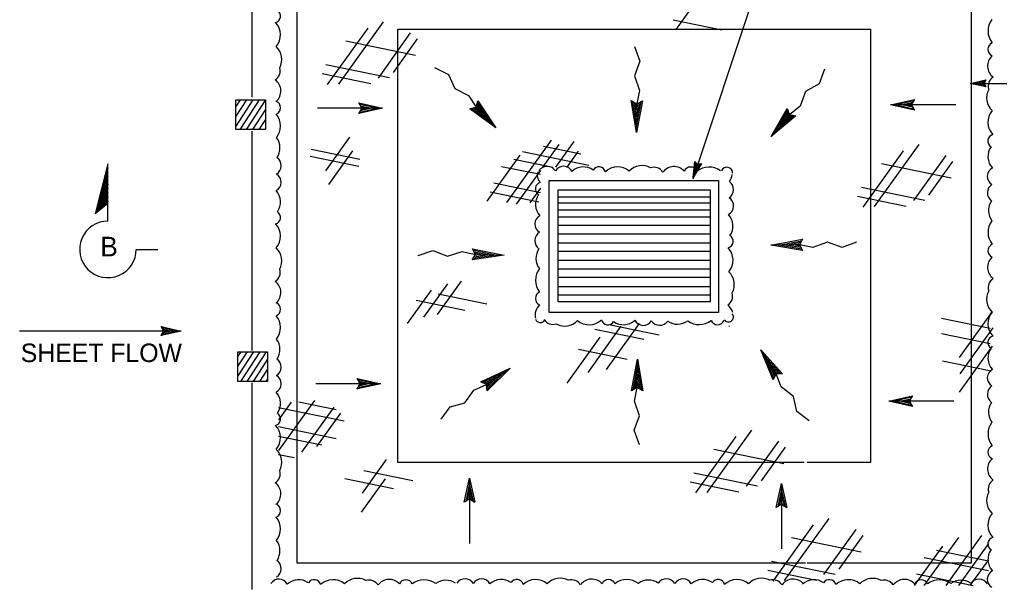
# Model space of a CAD drawing. Extents: x -894 to 866, y -472 to 714.
# Drawn here: x -168.7 to 201.2, y -134.6 to 80.5 of the extents above; entities that cross this region are included whole.
import ezdxf

# ---------------------------------------------------------------- set-up
doc = ezdxf.new("R2010")
doc.units = 0
for name, color, linetype in [('df_FLOW-LINE', 7, 'Continuous'), ('pp_PRESENTATION', 7, 'Continuous'), ('temp_CONSTRUCTION', 7, 'Continuous'), ('temp_CONSTRUCTION-anno', 7, 'Continuous')]:
    doc.layers.add(name, color=color, linetype=linetype)

msp = doc.modelspace()

# ---------------------------------------------------------------- linework, layer by layer
at = {"layer": 'df_FLOW-LINE'}
for p, q in [((-40.65, 49), (-40.65, 49)), ((3.6, 47.41), (4.28, 49.76)), ((3.92, 48.51), (7.1, 43.75)), ((4.1, 49.14), (9.07, 41.69)), ((4.28, 49.76), (11.05, 39.61)), ((64.17, 37.86), (62.15, 49.9)), ((62.15, 49.9), (64.26, 48.65)), ((64.19, 40.73), (62.71, 49.56)), ((64.22, 43.59), (63.28, 49.23)), ((64.24, 46.51), (63.85, 48.89)), ((66.4, 49.86), (64.17, 37.86)), ((65.83, 49.54), (64.19, 40.73)), ((65.26, 49.21), (64.22, 43.59)), ((64.69, 48.89), (64.24, 46.51)), ((64.26, 48.65), (66.4, 49.86)), ((184.69, 48.32), (160.07, 48.32)), ((160.07, 48.32), (160.07, 48.32)), ((169.07, 50.31), (169.07, 50.31)), ((-31.65, 46.99), (-56.27, 46.99)), ((-40.65, 45), (-40.65, 45)), ((-31.65, 46.99), (-31.65, 46.99)), ((1.21, 46.83), (3.6, 47.41)), ((11.05, 39.61), (1.21, 46.83)), ((9.07, 41.69), (1.85, 46.98)), ((7.1, 43.75), (2.49, 47.14)), ((5.08, 45.86), (3.13, 47.29)), ((3.74, 47.87), (5.08, 45.86)), ((114.96, 36.34), (121.09, 46.89)), ((116.81, 38.54), (121.31, 46.28)), ((118.65, 40.72), (121.53, 45.66)), ((120.54, 42.95), (121.75, 45.04)), ((122.4, 44.5), (120.54, 42.95)), ((121.09, 46.89), (121.92, 44.59)), ((121.92, 44.59), (124.33, 44.16)), ((169.07, 46.31), (169.07, 46.31)), ((124.33, 44.16), (114.96, 36.34)), ((123.69, 44.27), (116.81, 38.54)), ((123.04, 44.38), (118.65, 40.72)), ((114.86, -4.63), (126.87, -2.46)), ((117.73, -4.62), (126.54, -3.02)), ((120.58, -4.61), (126.21, -3.59)), ((126.87, -2.46), (125.65, -4.58)), ((2.28, -6), (14.23, -8.47)), ((3.44, -8.16), (2.28, -6)), ((2.59, -6.57), (11.36, -8.39)), ((2.9, -7.15), (8.51, -8.31)), ((126.89, -6.7), (114.86, -4.63)), ((126.55, -6.14), (117.73, -4.62)), ((126.22, -5.57), (120.58, -4.61)), ((123.5, -4.59), (125.88, -4.16)), ((125.89, -5), (123.5, -4.59)), ((125.65, -4.58), (126.89, -6.7)), ((2.15, -10.24), (3.44, -8.16)), ((14.23, -8.47), (2.15, -10.24)), ((11.36, -8.39), (2.5, -9.69)), ((8.51, -8.31), (2.84, -9.13)), ((5.58, -8.22), (3.19, -8.57)), ((3.22, -7.73), (5.58, -8.22)), ((-115.24, -35.4), (-115.24, -35.4)), ((-107.74, -37.08), (-168.71, -37.08)), ((-115.24, -38.74), (-115.24, -38.74)), ((-107.74, -37.08), (-107.74, -37.08)), ((115.76, -55.46), (111.11, -44.17)), ((111.11, -44.17), (119.34, -53.18)), ((62.32, -59.63), (64.54, -47.63)), ((64.54, -47.63), (66.57, -59.67)), ((116.06, -54.88), (112.65, -46.6)), ((112.65, -46.6), (118.69, -53.2)), ((5.36, -56.19), (16.44, -51.07)), ((16.44, -51.07), (7.79, -59.67)), ((62.89, -59.31), (64.52, -50.5)), ((64.52, -50.5), (66.01, -59.33)), ((116.36, -54.29), (114.18, -49.01)), ((114.18, -49.01), (118.03, -53.23)), ((116.67, -53.71), (115.75, -51.47)), ((115.75, -51.47), (117.38, -53.26)), ((-41.31, -54.93), (-41.31, -54.93)), ((5.96, -56.46), (14.09, -52.71)), ((6.55, -56.74), (11.74, -54.34)), ((11.74, -54.34), (7.68, -58.37)), ((14.09, -52.71), (7.74, -59.02)), ((63.46, -58.98), (64.5, -53.35)), ((64.5, -53.35), (65.44, -59)), ((116.89, -53.28), (115.76, -55.46)), ((119.34, -53.18), (116.89, -53.28)), ((-32.31, -56.94), (-56.93, -56.94)), ((-41.31, -58.93), (-41.31, -58.93)), ((-32.31, -56.94), (-32.31, -56.94)), ((7.59, -57.23), (5.36, -56.19)), ((7.15, -57.02), (9.35, -56)), ((7.79, -59.67), (7.59, -57.23)), ((9.35, -56), (7.63, -57.71)), ((64.46, -58.42), (62.32, -59.63)), ((64.03, -58.66), (64.47, -56.28)), ((66.57, -59.67), (64.46, -58.42)), ((64.47, -56.28), (64.87, -58.66)), ((168.41, -61.56), (168.41, -61.56)), ((184.03, -63.56), (159.41, -63.56)), ((159.41, -63.56), (159.41, -63.56)), ((168.41, -65.57), (168.41, -65.57)), ((1.19, -92.65), (1.19, -117.27)), ((1.19, -92.65), (1.19, -92.65)), ((118.95, -94.63), (118.95, -119.25)), ((118.95, -94.63), (118.95, -94.63)), ((-0.82, -101.65), (-0.82, -101.65)), ((3.18, -101.65), (3.18, -101.65)), ((116.94, -103.63), (116.94, -103.63)), ((120.95, -103.63), (120.95, -103.63))]:
    msp.add_line(p, q, dxfattribs=at)
for points in [[(63.47, 70.29), (65.4, 64.77), (63.37, 59.29), (65.3, 53.76), (64.26, 48.65), (64.17, 37.86)], [(-12.07, 62.36), (-6.83, 59.75), (-4.46, 54.41), (0.77, 51.8), (3.6, 47.41), (11.05, 39.61)], [(135.12, 61.75), (133.08, 56.27), (128.02, 53.34), (125.98, 47.86), (121.92, 44.59), (114.96, 36.34)], [(147.28, -3.5), (141.78, -5.5), (136.27, -3.54), (130.77, -5.55), (125.65, -4.58), (114.86, -4.63)], [(-18.21, -8.52), (-12.65, -6.7), (-7.21, -8.84), (-1.65, -7.02), (3.44, -8.16), (14.23, -8.47)], [(129.32, -71.02), (124.7, -67.43), (123.42, -61.72), (118.8, -58.14), (116.89, -53.28), (111.11, -44.17)], [(65.27, -80.06), (63.33, -74.54), (65.36, -69.05), (63.42, -63.53), (64.46, -58.42), (64.54, -47.63)], [(-9.61, -70.39), (-6.22, -65.62), (-0.57, -64.11), (2.81, -59.34), (7.59, -57.23), (16.44, -51.07)]]:
    msp.add_lwpolyline(points, dxfattribs=at)
for points in [[(-40.65, 49), (-31.65, 46.99), (-40.65, 45), (-40.33, 45.53), (-33.74, 46.99), (-40.33, 48.47), (-40.02, 47.94), (-35.8, 46.99), (-40.01, 46.06), (-39.69, 46.59), (-37.87, 47), (-39.7, 47.41), (-39.45, 46.99), (-40.65, 45), (-39.45, 46.99)], [(169.07, 46.31), (160.07, 48.32), (169.07, 50.31), (168.75, 49.78), (162.16, 48.32), (168.75, 46.84), (168.44, 47.37), (164.22, 48.31), (168.43, 49.25), (168.11, 48.72), (166.29, 48.31), (168.12, 47.9), (167.87, 48.32), (169.07, 50.31), (167.87, 48.32)], [(-115.24, -35.4), (-107.74, -37.08), (-115.24, -38.74), (-114.97, -38.3), (-109.47, -37.08), (-114.97, -35.85), (-114.71, -36.29), (-111.19, -37.08), (-114.7, -37.85), (-114.44, -37.41), (-112.92, -37.07), (-114.44, -36.73), (-114.24, -37.08), (-115.24, -38.74), (-114.24, -37.08)], [(-41.31, -54.93), (-32.31, -56.94), (-41.31, -58.93), (-40.99, -58.4), (-34.4, -56.94), (-41, -55.46), (-40.68, -55.99), (-36.46, -56.93), (-40.67, -57.87), (-40.35, -57.34), (-38.53, -56.93), (-40.36, -56.52), (-40.11, -56.94), (-41.31, -58.93), (-40.11, -56.94)], [(168.41, -65.57), (159.41, -63.56), (168.41, -61.56), (168.09, -62.09), (161.5, -63.55), (168.09, -65.03), (167.77, -64.5), (163.55, -63.56), (167.77, -62.62), (167.45, -63.16), (165.63, -63.56), (167.46, -63.97), (167.21, -63.56), (168.41, -61.56), (167.21, -63.56)], [(-0.82, -101.65), (1.19, -92.65), (3.18, -101.65), (2.65, -101.33), (1.19, -94.73), (-0.29, -101.33), (0.24, -101.01), (1.19, -96.79), (2.12, -101.01), (1.59, -100.69), (1.18, -98.86), (0.77, -100.69), (1.19, -100.45), (3.18, -101.65), (1.19, -100.45)], [(116.94, -103.63), (118.95, -94.63), (120.95, -103.63), (120.42, -103.31), (118.96, -96.72), (117.48, -103.32), (118.01, -103), (118.95, -98.78), (119.89, -102.99), (119.35, -102.67), (118.95, -100.85), (118.54, -102.68), (118.95, -102.43), (120.95, -103.63), (118.95, -102.43)]]:
    msp.add_lwpolyline(points, close=True, dxfattribs=at)
at = {"layer": 'pp_PRESENTATION'}
for p, q in [((-135.34, 26.09), (-140.16, 7.19)), ((-135.34, 4.44), (-135.34, 26.09)), ((-135.34, 24.54), (-139.66, 7.6)), ((-135.34, 22.99), (-139.16, 8)), ((-135.34, 21.43), (-138.66, 8.41)), ((-135.34, 19.88), (-138.16, 8.81)), ((-135.34, 18.32), (-137.66, 9.22)), ((-135.34, 16.77), (-137.16, 9.62)), ((-135.34, 15.21), (-136.66, 10.03)), ((-135.34, 11.1), (-140.16, 7.19)), ((-135.34, 13.66), (-136.16, 10.43)), ((-135.34, 12.11), (-135.66, 10.83)), ((-124.65, -6.25), (-116.52, -6.25))]:
    msp.add_line(p, q, dxfattribs=at)
msp.add_arc((-135.34, -6.24), 10.69, 90, 0.0005, dxfattribs=at)
at = {"layer": 'temp_CONSTRUCTION'}
for p, q in [((88.06, 89.31), (79.02, 76.69)), ((-31.44, 79.66), (-48.29, 56.16)), ((77.99, 80.42), (96.39, 76.64)), ((-37.31, 77.25), (-52.59, 55.94)), ((-21.22, 75.43), (-33.4, 58.43)), ((-45.55, 72.44), (-19.2, 67.03)), ((-18.64, 73.16), (-27.69, 60.54)), ((-53.09, 63.5), (-29.12, 58.58)), ((-54.54, 60.14), (-36.14, 56.37)), ((-80.71, 50.16), (-87.11, 40.3)), ((-83.09, 50.16), (-87.11, 43.97)), ((-85.48, 50.16), (-87.11, 47.64)), ((-78.32, 50.16), (-85.58, 38.98)), ((-75.94, 50.16), (-83.2, 38.98)), ((-75.94, 46.49), (-80.81, 38.98)), ((-75.94, 42.81), (-78.43, 38.98)), ((-75.94, 39.14), (-76.04, 38.98)), ((-44.12, 36.05), (-53.17, 23.43)), ((31.99, 35), (15.14, 11.5)), ((34.91, 33.34), (28.75, 24.75)), ((40.48, 34.43), (33.54, 24.75)), ((170.71, 33.38), (153.87, 9.88)), ((-58.67, 31.62), (-40.27, 27.85)), ((-43.09, 30.9), (-52.13, 18.28)), ((21.14, 30.72), (46.17, 25.59)), ((29.02, 32.72), (43.2, 29.81)), ((42.21, 30.77), (37.9, 24.75)), ((164.85, 30.97), (149.57, 9.66)), ((-59.01, 28.87), (-40.61, 25.1)), ((20.09, 29.31), (7.63, 11.93)), ((17.89, 27.78), (32.66, 24.75)), ((156.61, 26.16), (182.96, 20.75)), ((180.94, 29.15), (168.75, 12.16)), ((183.52, 26.89), (174.47, 14.26)), ((13.2, 25.09), (27.88, 22.08)), ((27.88, 23.53), (18.79, 10.85)), ((10.34, 18.84), (27.88, 15.24)), ((8.9, 15.48), (27.3, 11.71)), ((27.88, 16.86), (23.95, 11.37)), ((149.07, 17.22), (173.04, 12.3)), ((34.73, 13.52), (91.91, 13.52)), ((34.73, 11.31), (91.91, 11.31)), ((147.62, 13.86), (166.02, 10.09)), ((34.73, 8.65), (91.91, 8.65)), ((34.73, 6), (91.91, 6)), ((34.73, 2.9), (91.91, 2.9)), ((34.73, -0.34), (91.91, -0.34)), ((34.73, -3.74), (91.91, -3.74)), ((34.73, -6.98), (91.91, -6.98)), ((34.73, -10.37), (91.91, -10.37)), ((34.73, -13.62), (91.91, -13.62)), ((-2.03, -18.23), (-11.08, -30.85)), ((34.73, -16.71), (91.91, -16.71)), ((-13.39, -21.66), (-22.44, -34.28)), ((-7.2, -19.26), (-16.24, -31.88)), ((34.73, -20.25), (91.91, -20.25)), ((-18.99, -25.41), (-0.59, -29.18)), ((-10.73, -23), (7.67, -26.78)), ((34.73, -23.35), (91.91, -23.35)), ((179.3, -32.18), (197.7, -35.96)), ((198.41, -29.69), (185.95, -47.08)), ((58.31, -35.29), (45.84, -52.67)), ((48.49, -36.4), (66.89, -40.18)), ((65.19, -34.26), (52.73, -51.64)), ((54.35, -34.68), (72.74, -38.46)), ((198.75, -35.88), (186.29, -53.26)), ((50.39, -39.41), (37.93, -56.8)), ((179.3, -38.02), (197.7, -41.8)), ((42.29, -43.96), (60.69, -47.74)), ((198.41, -42.75), (185.95, -60.13)), ((-80.4, -44.89), (-86.27, -53.92)), ((-82.78, -44.89), (-86.27, -50.25)), ((-85.17, -44.89), (-86.27, -46.58)), ((-78.02, -44.89), (-85.27, -56.07)), ((-75.63, -44.89), (-82.89, -56.07)), ((-75.09, -47.73), (-80.51, -56.07)), ((-75.09, -51.41), (-78.12, -56.07)), ((179.64, -48.33), (198.04, -52.11)), ((-75.09, -55.08), (-75.74, -56.07)), ((-57.44, -63.23), (-71.02, -82.16)), ((-66.23, -63.97), (-71.02, -70.65)), ((-71.02, -65.88), (-46.19, -70.98)), ((-63.34, -63.84), (-49.15, -66.75)), ((-50.14, -65.8), (-62.33, -82.79)), ((-47.56, -68.06), (-56.61, -80.68)), ((-71.02, -73.14), (-49.19, -77.62)), ((-71.02, -76.72), (-54.66, -80.07)), ((101.67, -76.86), (86.39, -98.17)), ((107.53, -74.46), (90.68, -97.96)), ((117.75, -78.69), (105.57, -95.68)), ((120.33, -80.95), (111.28, -93.57)), ((-71.02, -83.64), (-65.06, -84.86)), ((93.43, -81.68), (119.78, -87.08)), ((-30.35, -85.59), (-39.4, -98.21)), ((-38.7, -89.67), (-20.3, -93.45)), ((85.88, -90.62), (109.85, -95.54)), ((-45.93, -92.77), (-27.53, -96.54)), ((-30.69, -92.8), (-39.74, -105.42)), ((84.44, -93.97), (102.84, -97.75)), ((130.93, -110.19), (115.65, -131.5)), ((136.8, -107.79), (119.95, -131.29)), ((147.02, -112.02), (134.83, -129.01)), ((149.6, -114.28), (140.55, -126.9)), ((194.46, -114.26), (180.91, -133.16)), ((122.69, -115.01), (149.04, -120.41)), ((179.64, -118.29), (168.98, -133.16)), ((185.68, -115), (172.66, -133.16)), ((197.07, -117.29), (185.7, -133.16)), ((177.44, -119.82), (197.07, -123.85)), ((115.15, -123.95), (139.12, -128.87)), ((172.75, -122.51), (197.07, -127.5)), ((197.07, -123.37), (190.06, -133.16)), ((113.7, -127.3), (132.1, -131.08)), ((169.89, -128.76), (191.31, -133.16))]:
    msp.add_line(p, q, dxfattribs=at)
for points in [[(-80.94, 77.9), (-80.94, 125.36)], [(-63.94, 114.83), (190.57, 114.83), (190.57, -124.66), (128.56, -124.66)], [(127.98, -124.66), (-63.94, -124.66), (-63.94, 114.83)], [(-80.94, 51.15), (-80.94, 77.9)], [(-25.92, 76.81), (152.55, 76.81), (152.55, -86.64), (128.56, -86.64)], [(127.45, -86.64), (-25.92, -86.64), (-25.92, 76.81)], [(-80.94, -44.37), (-80.94, 38.37)], [(-80.94, -134.59), (-80.94, -56.68)]]:
    msp.add_lwpolyline(points, dxfattribs=at)
for points in [[(-87.11, 50.16), (-75.94, 50.16), (-75.94, 38.98), (-87.11, 38.98)], [(31.19, 19.73), (95.13, 19.73), (95.13, -30.04), (31.19, -30.04)], [(34.65, 16.24), (91.98, 16.24), (91.98, -26.07), (34.65, -26.07)], [(34.65, 16.24), (91.98, 16.24), (91.98, -26.07), (34.65, -26.07)], [(-86.27, -44.89), (-75.09, -44.89), (-75.09, -56.07), (-86.27, -56.07)]]:
    msp.add_lwpolyline(points, close=True, dxfattribs=at)
for centre, radius, start, end in [((-72.67, 81.79), 2.5, 284.0578, 59.3233), ((-77.02, 74.69), 6.81, 319.9986, 43.3536), ((204.18, 76.19), 7.3, 143.3979, 217.9353), ((-76.33, 65.48), 6.63, 331.3634, 46.8458), ((199.54, 69.26), 2.68, 114.5196, 245.4804), ((201.92, 62.96), 5.21, 132.1292, 233.705), ((-74.37, 61.1), 4.04, 302.3474, 17.3796), ((-75.29, 53.48), 5.21, 312.1292, 53.705), ((201, 55.34), 4.04, 122.3474, 197.3796), ((202.96, 50.96), 6.63, 151.3634, 226.8458), ((-72.91, 47.18), 2.68, 294.5196, 65.4804), ((-77.55, 40.25), 7.3, 323.3979, 37.9353), ((203.64, 41.74), 6.81, 139.9986, 223.3536), ((199.3, 34.64), 2.5, 104.0578, 239.3233), ((-76.87, 32.04), 6.46, 325.656, 36.6973), ((203.2, 28.8), 6.36, 144.5002, 222.8354), ((-73.83, 25.33), 3.83, 303.6905, 53.3403), ((29.84, 21.6), 3.16, 152.6639, 229.9381), ((30.43, 21.25), 3.83, 33.6905, 143.3403), ((36.67, 21.55), 3.55, 27.0211, 149.1913), ((44.15, 18.5), 6.36, 54.5002, 132.8354), ((49.99, 22.4), 2.5, 14.0578, 149.3233), ((57.09, 18.06), 6.81, 49.9986, 133.3536), ((66.3, 18.74), 6.63, 61.3634, 136.8458), ((70.69, 20.7), 4.04, 32.3474, 107.3796), ((78.3, 19.78), 5.21, 42.1292, 143.705), ((84.61, 22.16), 2.68, 24.5196, 155.4804), ((91.53, 17.52), 7.3, 53.3979, 127.9353), ((98.26, 22.53), 2.22, 358.5956, 155.7777), ((200.15, 21.32), 3.55, 117.0211, 239.1913), ((-73.52, 19.09), 3.55, 297.0211, 59.1913), ((28.48, 16.62), 2.5, 104.0578, 239.3233), ((96.99, 16.35), 3.83, 303.6905, 53.3403), ((93.94, 23.07), 6.46, 325.656, 350.3643), ((-76.57, 11.61), 6.36, 324.5002, 42.8354), ((200.46, 15.08), 3.83, 123.6905, 233.3403), ((32.38, 10.78), 6.36, 144.5002, 222.8354), ((97.29, 10.11), 3.55, 297.0211, 59.1913), ((203.5, 8.37), 6.46, 145.656, 216.6973), ((-72.67, 5.77), 2.5, 284.0578, 59.3233), ((29.34, 3.3), 3.55, 117.0211, 239.1913), ((94.24, 2.63), 6.36, 324.5002, 42.8354), ((204.18, 0.16), 7.3, 143.3979, 217.9353), ((-77.02, -1.33), 6.81, 319.9986, 43.3536), ((29.64, -2.94), 3.83, 123.6905, 233.3403), ((98.14, -3.21), 2.5, 284.0578, 59.3233), ((-76.33, -10.55), 6.63, 331.3634, 46.8458), ((32.69, -9.66), 6.46, 145.656, 216.6973), ((93.8, -10.31), 6.81, 319.9986, 43.3536), ((199.54, -6.77), 2.68, 114.5196, 245.4804), ((201.92, -13.07), 5.21, 132.1292, 233.705), ((-74.37, -14.93), 4.04, 302.3474, 17.3796), ((33.37, -17.86), 7.3, 143.3979, 217.9353), ((94.48, -19.52), 6.63, 331.3634, 46.8458), ((-75.29, -22.55), 5.21, 312.1292, 53.705), ((201, -20.69), 4.04, 122.3474, 197.3796), ((202.96, -25.07), 6.63, 151.3634, 226.8458), ((28.73, -24.79), 2.68, 114.5196, 245.4804), ((96.44, -23.91), 4.04, 302.3474, 17.3796), ((-72.91, -28.85), 2.68, 294.5196, 65.4804), ((31.11, -31.09), 5.21, 132.1292, 192.4358), ((95.52, -31.52), 5.21, 15.5673, 53.705), ((-77.55, -35.78), 7.3, 323.3979, 37.9353), ((27.85, -31.99), 1.9, 200.4067, 333.227), ((32.7, -30.53), 4.04, 212.3474, 287.3796), ((37.08, -28.57), 6.63, 241.3634, 316.8458), ((46.3, -27.89), 6.81, 229.9986, 313.3536), ((53.4, -32.23), 2.5, 194.0578, 329.3233), ((59.24, -28.33), 6.36, 234.5002, 312.8354), ((66.72, -31.38), 3.55, 207.0211, 329.1913), ((72.96, -31.08), 3.83, 213.6905, 323.3403), ((79.68, -28.03), 6.46, 235.656, 306.6973), ((87.88, -27.35), 7.3, 233.3979, 307.9353), ((94.81, -31.99), 2.68, 204.5196, 335.4804), ((98.93, -31.8), 1.86, 214.3085, 43.0537), ((203.64, -34.28), 6.81, 139.9986, 223.3536), ((95.52, -31.52), 5.21, 312.1292, 316.2983), ((-76.87, -43.98), 6.46, 325.656, 36.6973), ((199.3, -41.38), 2.5, 104.0578, 239.3233), ((203.2, -47.22), 6.36, 144.5002, 222.8354), ((-73.83, -50.7), 3.83, 303.6905, 53.3403), ((200.15, -54.71), 3.55, 117.0211, 239.1913), ((-73.52, -56.93), 3.55, 297.0211, 59.1913), ((200.46, -60.95), 3.83, 123.6905, 233.3403), ((-76.57, -64.42), 6.36, 324.5002, 42.8354), ((203.5, -67.66), 6.46, 145.656, 216.6973), ((-72.67, -70.26), 2.5, 284.0578, 59.3233), ((-77.02, -77.36), 6.81, 319.9986, 43.3536), ((204.18, -75.87), 7.3, 143.3979, 217.9353), ((199.54, -82.79), 2.68, 114.5196, 245.4804), ((-76.33, -86.57), 6.63, 331.3634, 46.8458), ((201.92, -89.1), 5.21, 132.1292, 233.705), ((-74.37, -90.96), 4.04, 302.3474, 17.3796), ((-75.29, -98.57), 5.21, 312.1292, 53.705), ((201, -96.71), 4.04, 122.3474, 197.3796), ((202.96, -101.1), 6.63, 151.3634, 226.8458), ((-72.91, -104.88), 2.68, 294.5196, 65.4804), ((203.64, -110.31), 6.81, 139.9986, 223.3536), ((-77.55, -111.8), 7.3, 323.3979, 37.9353), ((-76.87, -120.01), 6.46, 325.656, 36.6973), ((199.3, -117.41), 2.5, 104.0578, 239.3233), ((203.2, -123.25), 6.36, 144.5002, 222.8354), ((-73.83, -126.72), 3.83, 303.6905, 53.3403), ((200.15, -130.73), 3.55, 117.0211, 239.1913), ((-70.84, -134.24), 3.55, 27.0211, 149.1913), ((-63.35, -137.29), 6.36, 54.5002, 132.8354), ((-57.51, -133.39), 2.5, 14.0578, 149.3233), ((-50.41, -137.73), 6.81, 49.9986, 133.3536), ((-41.2, -137.05), 6.63, 61.3634, 136.8458), ((-36.81, -135.09), 4.04, 32.3474, 107.3796), ((-29.2, -136.01), 5.21, 42.1292, 143.705), ((-22.9, -133.63), 2.68, 24.5196, 155.4804), ((-15.97, -138.27), 7.3, 53.3979, 127.9353), ((-7.76, -137.59), 6.46, 55.656, 126.6973), ((-0.58, -134.47), 3.83, 33.6905, 143.3403), ((5.66, -134.16), 3.55, 27.0211, 149.1913), ((13.14, -137.21), 6.36, 54.5002, 132.8354), ((18.98, -133.31), 2.5, 14.0578, 149.3233), ((26.08, -137.66), 6.81, 49.9986, 133.3536), ((35.3, -136.97), 6.63, 61.3634, 136.8458), ((39.68, -135.01), 4.04, 32.3474, 107.3796), ((47.3, -135.93), 5.21, 42.1292, 143.705), ((53.6, -133.55), 2.68, 24.5196, 155.4804), ((60.53, -138.19), 7.3, 53.3979, 127.9353), ((68.73, -137.51), 6.46, 55.656, 126.6973), ((75.45, -134.47), 3.83, 33.6905, 143.3403), ((81.69, -134.16), 3.55, 27.0211, 149.1913), ((89.17, -137.21), 6.36, 54.5002, 132.8354), ((95.01, -133.31), 2.5, 14.0578, 149.3233), ((102.11, -137.66), 6.81, 49.9986, 133.3536), ((111.32, -136.97), 6.63, 61.3634, 136.8458), ((115.71, -135.01), 4.04, 32.3474, 107.3796), ((123.32, -135.93), 5.21, 42.1292, 143.705), ((131.15, -137.29), 6.36, 54.5002, 132.8354), ((136.99, -133.39), 2.5, 14.0578, 149.3233), ((144.09, -137.73), 6.81, 49.9986, 133.3536), ((153.31, -137.05), 6.63, 61.3634, 136.8458), ((157.69, -135.09), 4.04, 32.3474, 107.3796), ((165.31, -136.01), 5.21, 42.1292, 143.705), ((171.61, -133.63), 2.68, 24.5196, 155.4804), ((178.53, -138.27), 7.3, 53.3979, 127.9353), ((186.74, -137.59), 6.46, 55.656, 126.6973), ((193.46, -134.55), 3.83, 33.6905, 143.3403)]:
    msp.add_arc(centre, radius, start, end, dxfattribs=at)
at = {"layer": 'temp_CONSTRUCTION-anno'}
for p, q in [((85.51, 20.41), (133.04, 162.68)), ((190.08, 56.38), (190.08, 56.38)), ((191.31, 56.38), (247.05, 56.38)), ((196.08, 57.71), (196.08, 57.71)), ((196.08, 55.04), (196.08, 55.04)), ((86.15, 26.95), (86.15, 26.95)), ((88.68, 26.1), (88.68, 26.1)), ((85.51, 20.84), (85.51, 20.84))]:
    msp.add_line(p, q, dxfattribs=at)
for points in [[(196.08, 55.04), (190.08, 56.38), (196.08, 57.71), (195.87, 57.36), (191.47, 56.38), (195.87, 55.4), (195.66, 55.75), (192.84, 56.38), (195.66, 57), (195.44, 56.65), (194.23, 56.38), (195.45, 56.11), (195.28, 56.38), (196.08, 57.71), (195.28, 56.38)], [(88.68, 26.1), (85.51, 20.84), (86.15, 26.95), (86.42, 26.63), (85.95, 22.16), (88.28, 26.01), (87.88, 25.93), (86.39, 23.46), (86.69, 26.32), (86.96, 26), (86.83, 24.77), (87.47, 25.84), (87.16, 25.77), (86.15, 26.95), (87.16, 25.77)]]:
    msp.add_lwpolyline(points, close=True, dxfattribs=at)

# ---------------------------------------------------------------- texts
at = {"layer": 'pp_PRESENTATION'}
msp.add_text('B', height=7.39, dxfattribs=at).set_placement((-138.23, -8.89))
at = {"layer": 'temp_CONSTRUCTION-anno'}
msp.add_text('SHEET FLOW', height=7, dxfattribs=at).set_placement((-168.27, -48.8))

doc.saveas('drawing.dxf')
